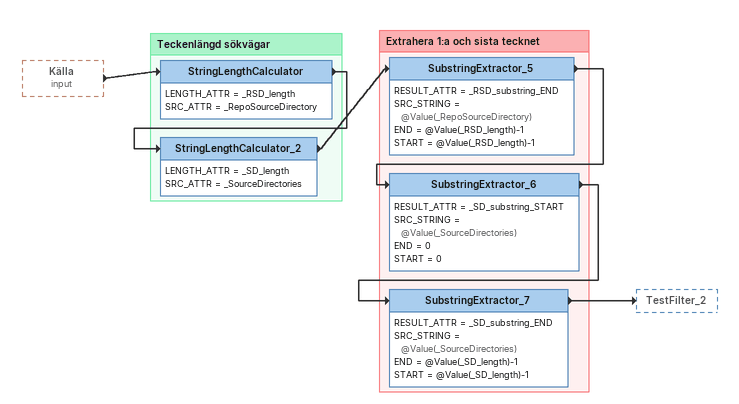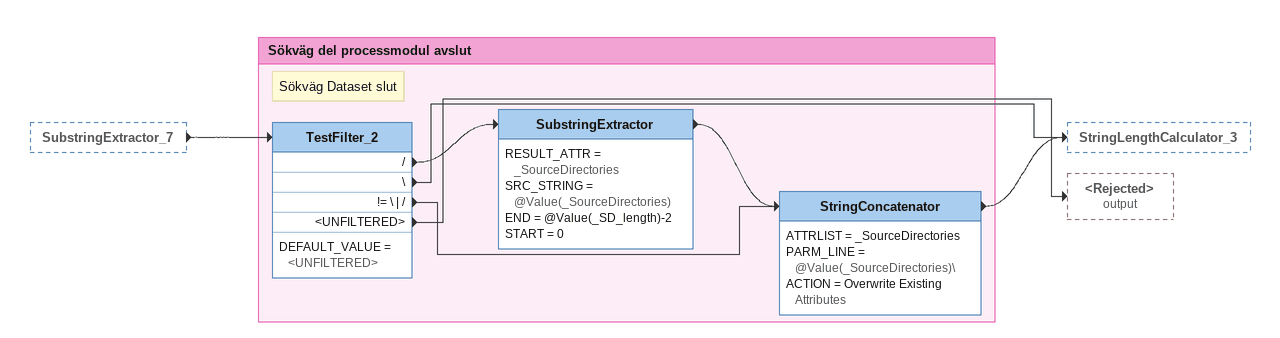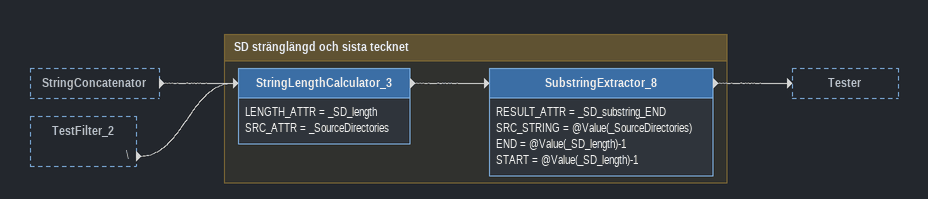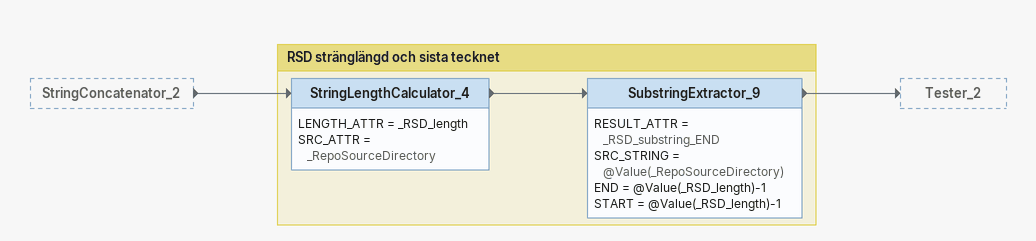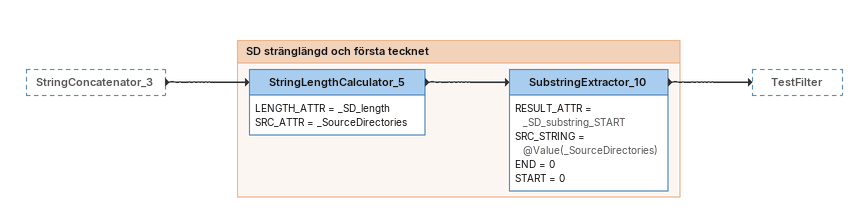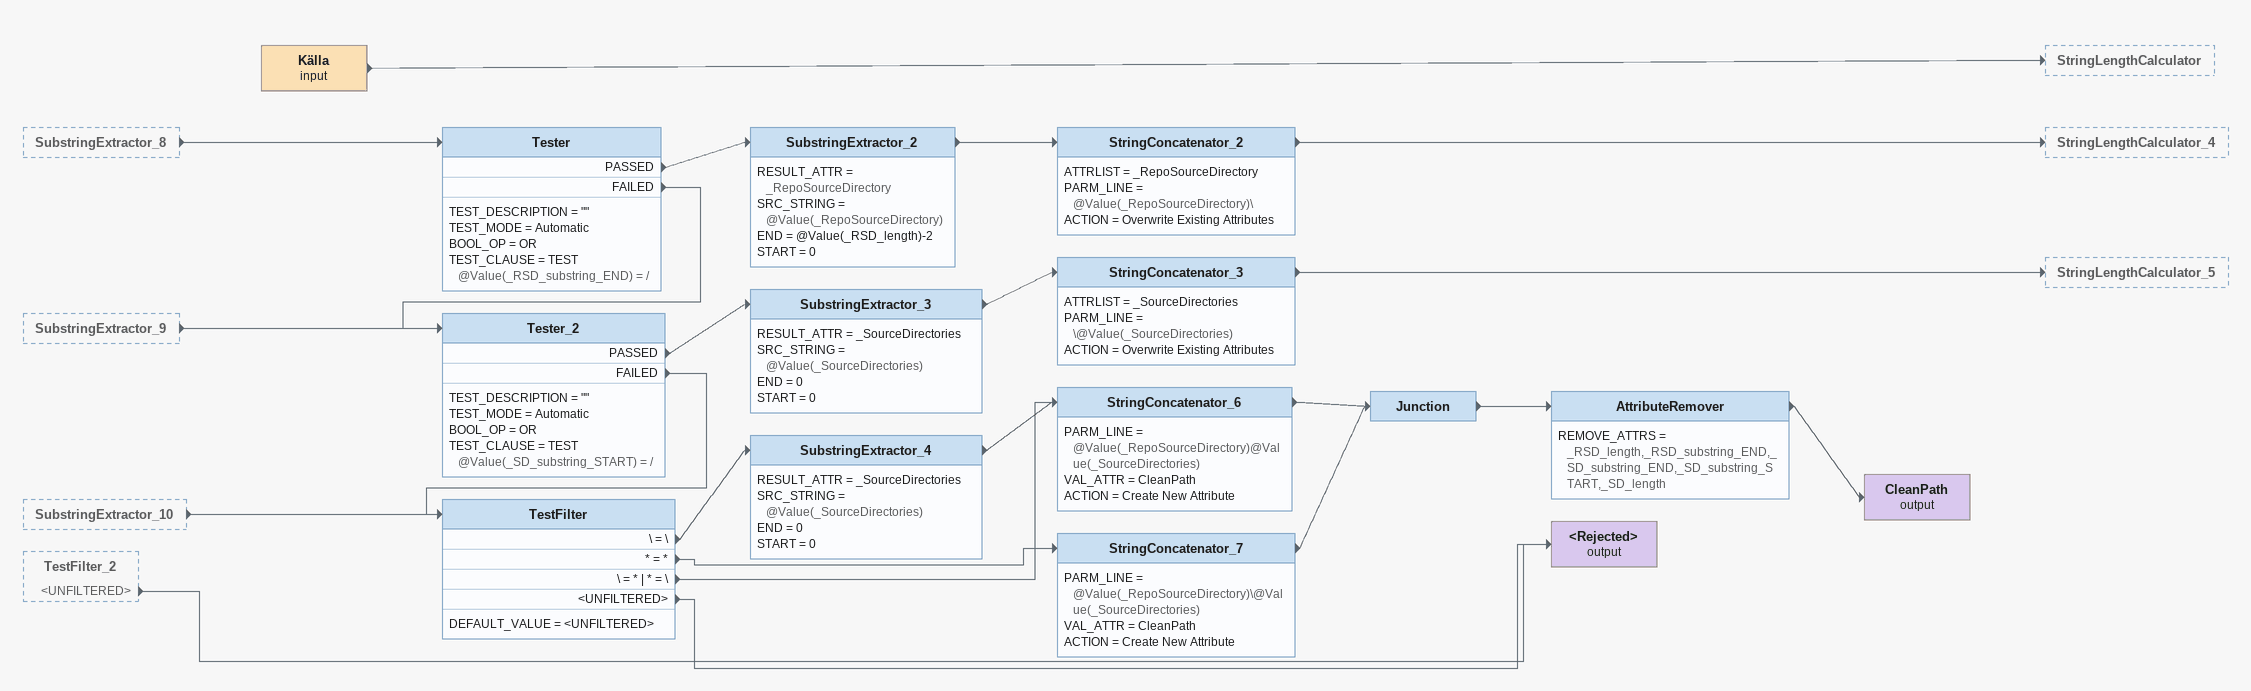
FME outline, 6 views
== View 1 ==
Källa (input) [outside]
    -> StringLengthCalculator

Bookmark: Teckenlängd sökvägar
StringLengthCalculator
    LENGTH_ATTR = _RSD_length
    SRC_ATTR = _RepoSourceDirectory
    -> StringLengthCalculator_2
StringLengthCalculator_2
    LENGTH_ATTR = _SD_length
    SRC_ATTR = _SourceDirectories
    -> SubstringExtractor_5

Bookmark: Extrahera 1:a och sista tecknet
SubstringExtractor_5
    RESULT_ATTR = _RSD_substring_END
    SRC_STRING = @Value(_RepoSourceDirectory)
    END = @Value(_RSD_length)-1
    START = @Value(_RSD_length)-1
    -> SubstringExtractor_6
SubstringExtractor_6
    RESULT_ATTR = _SD_substring_START
    SRC_STRING = @Value(_SourceDirectories)
    END = 0
    START = 0
    -> SubstringExtractor_7
SubstringExtractor_7
    RESULT_ATTR = _SD_substring_END
    SRC_STRING = @Value(_SourceDirectories)
    END = @Value(_SD_length)-1
    START = @Value(_SD_length)-1
    -> TestFilter_2

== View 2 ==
SubstringExtractor_7 [outside]
    -> TestFilter_2

Bookmark: Sökväg del processmodul avslut
Note: Sökväg Dataset slut
TestFilter_2
    DEFAULT_VALUE = <UNFILTERED>
    / -> SubstringExtractor
    \ -> StringLengthCalculator_3
    != \ | / -> StringConcatenator
    <UNFILTERED> -> <Rejected> (output)
SubstringExtractor
    RESULT_ATTR = _SourceDirectories
    SRC_STRING = @Value(_SourceDirectories)
    END = @Value(_SD_length)-2
    START = 0
    -> StringConcatenator
StringConcatenator
    ATTRLIST = _SourceDirectories
    PARM_LINE = @Value(_SourceDirectories)\
    ACTION = Overwrite Existing Attributes
    -> StringLengthCalculator_3

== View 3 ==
StringConcatenator [outside]
    -> StringLengthCalculator_3
TestFilter_2 [outside]
    \ -> StringLengthCalculator_3

Bookmark: SD stränglängd och sista tecknet
StringLengthCalculator_3
    LENGTH_ATTR = _SD_length
    SRC_ATTR = _SourceDirectories
    -> SubstringExtractor_8
SubstringExtractor_8
    RESULT_ATTR = _SD_substring_END
    SRC_STRING = @Value(_SourceDirectories)
    END = @Value(_SD_length)-1
    START = @Value(_SD_length)-1
    -> Tester

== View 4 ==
StringConcatenator_2 [outside]
    -> StringLengthCalculator_4

Bookmark: RSD stränglängd och sista tecknet
StringLengthCalculator_4
    LENGTH_ATTR = _RSD_length
    SRC_ATTR = _RepoSourceDirectory
    -> SubstringExtractor_9
SubstringExtractor_9
    RESULT_ATTR = _RSD_substring_END
    SRC_STRING = @Value(_RepoSourceDirectory)
    END = @Value(_RSD_length)-1
    START = @Value(_RSD_length)-1
    -> Tester_2

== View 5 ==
StringConcatenator_3 [outside]
    -> StringLengthCalculator_5

Bookmark: SD stränglängd och första tecknet
StringLengthCalculator_5
    LENGTH_ATTR = _SD_length
    SRC_ATTR = _SourceDirectories
    -> SubstringExtractor_10
SubstringExtractor_10
    RESULT_ATTR = _SD_substring_START
    SRC_STRING = @Value(_SourceDirectories)
    END = 0
    START = 0
    -> TestFilter

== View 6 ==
SubstringExtractor_8 [outside]
    -> Tester
SubstringExtractor_9 [outside]
    -> Tester_2
SubstringExtractor_10 [outside]
    -> TestFilter
TestFilter_2 [outside]
    <UNFILTERED> -> <Rejected> (output)
Källa (input)
    -> StringLengthCalculator
Tester
    TEST_DESCRIPTION = ""
    TEST_MODE = Automatic
    BOOL_OP = OR
    TEST_CLAUSE = TEST @Value(_RSD_substring_END) = /
    PASSED -> SubstringExtractor_2
    FAILED -> Tester_2
SubstringExtractor_2
    RESULT_ATTR = _RepoSourceDirectory
    SRC_STRING = @Value(_RepoSourceDirectory)
    END = @Value(_RSD_length)-2
    START = 0
    -> StringConcatenator_2
StringConcatenator_2
    ATTRLIST = _RepoSourceDirectory
    PARM_LINE = @Value(_RepoSourceDirectory)\
    ACTION = Overwrite Existing Attributes
    -> StringLengthCalculator_4
Tester_2
    TEST_DESCRIPTION = ""
    TEST_MODE = Automatic
    BOOL_OP = OR
    TEST_CLAUSE = TEST @Value(_SD_substring_START) = /
    PASSED -> SubstringExtractor_3
    FAILED -> TestFilter
SubstringExtractor_3
    RESULT_ATTR = _SourceDirectories
    SRC_STRING = @Value(_SourceDirectories)
    END = 0
    START = 0
    -> StringConcatenator_3
StringConcatenator_3
    ATTRLIST = _SourceDirectories
    PARM_LINE = \@Value(_SourceDirectories)
    ACTION = Overwrite Existing Attributes
    -> StringLengthCalculator_5
TestFilter
    DEFAULT_VALUE = <UNFILTERED>
    \ = \ -> SubstringExtractor_4
    * = * -> StringConcatenator_7
    \ = * | * = \ -> StringConcatenator_6
    <UNFILTERED> -> <Rejected> (output)
SubstringExtractor_4
    RESULT_ATTR = _SourceDirectories
    SRC_STRING = @Value(_SourceDirectories)
    END = 0
    START = 0
    -> StringConcatenator_6
StringConcatenator_6
    PARM_LINE = @Value(_RepoSourceDirectory)@Value(_SourceDirectories)
    VAL_ATTR = CleanPath
    ACTION = Create New Attribute
    -> Junction
StringConcatenator_7
    PARM_LINE = @Value(_RepoSourceDirectory)\@Value(_SourceDirectories)
    VAL_ATTR = CleanPath
    ACTION = Create New Attribute
    -> Junction
Junction
    -> AttributeRemover
AttributeRemover
    REMOVE_ATTRS = _RSD_length,_RSD_substring_END,_SD_substring_END,_SD_substring_START,_SD_length
    -> CleanPath (output)
CleanPath (output)
<Rejected> (output)
